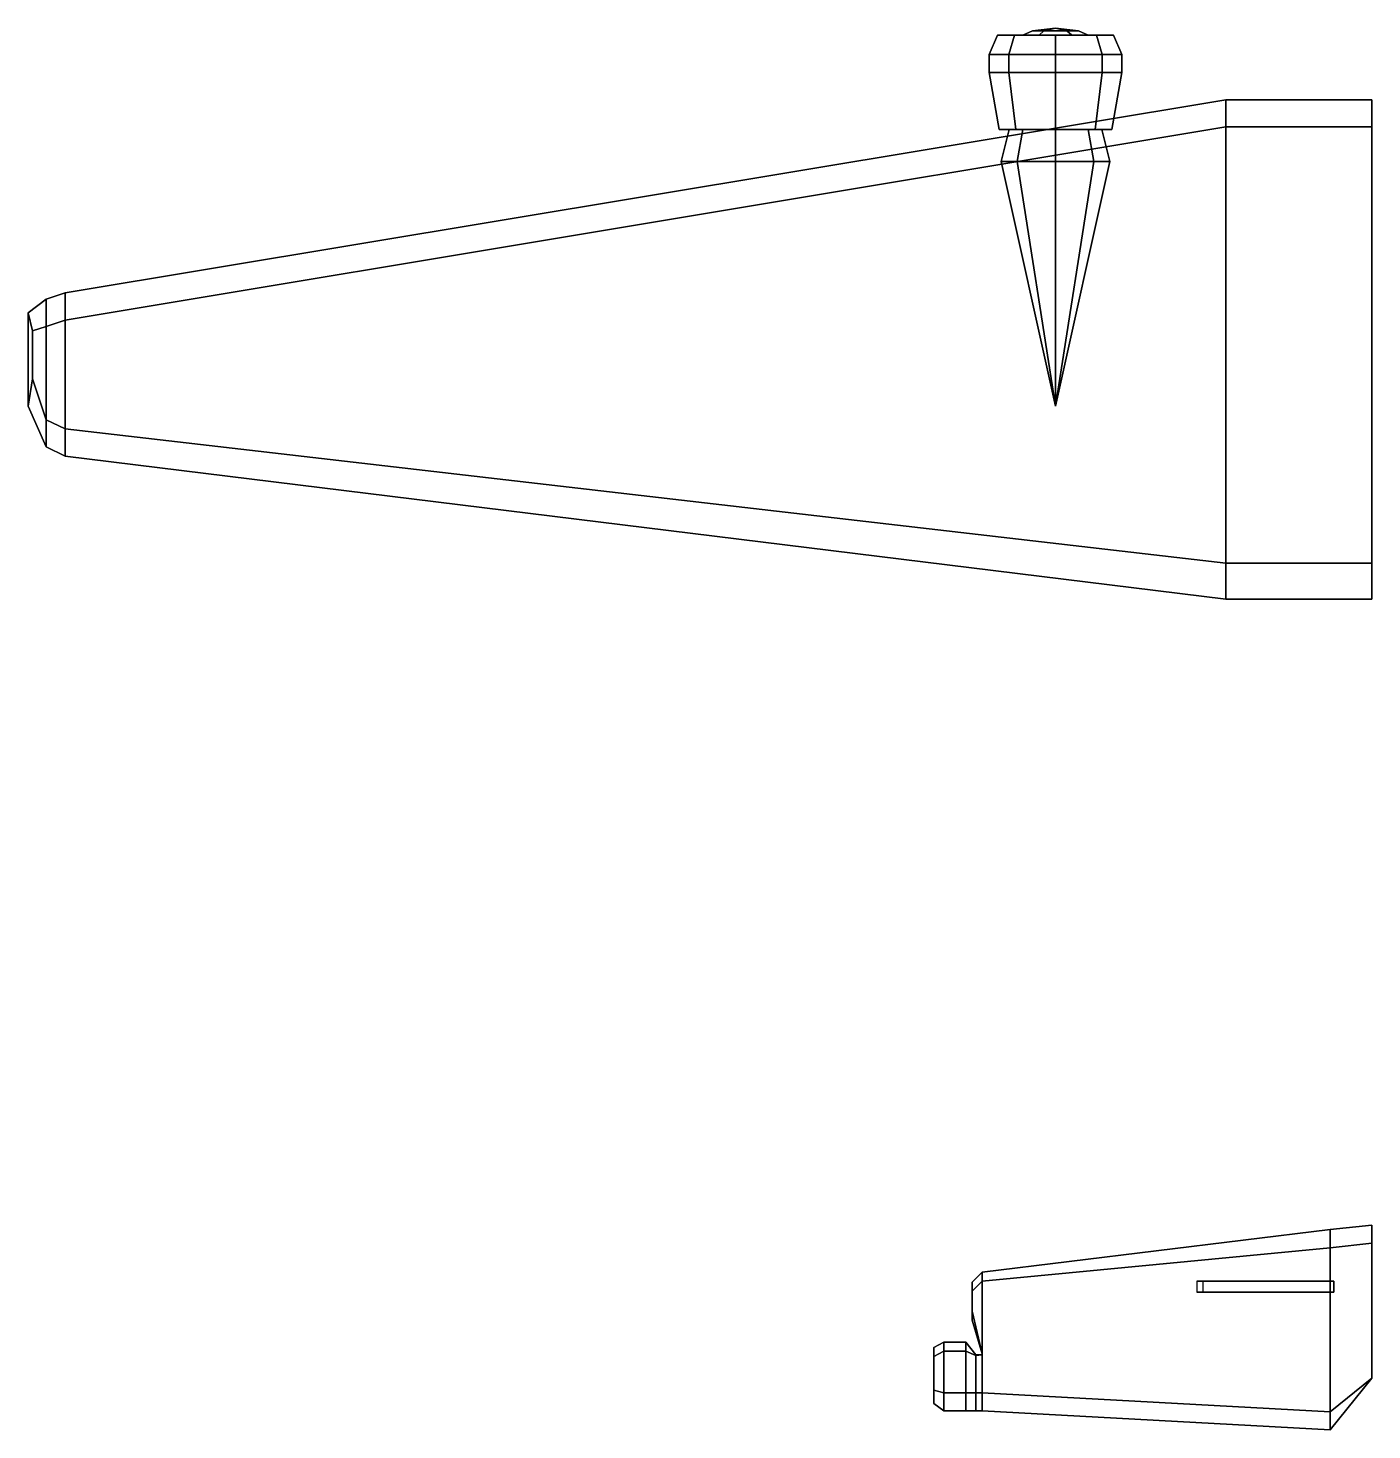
# Model space of a CAD drawing. Extents: x -14.8 to 0, y -8.3 to 7.1.
import ezdxf

# ---------------------------------------------------------------- set-up
doc = ezdxf.new("R2010")
doc.units = 0
doc.layers.add('WING2', color=5, linetype='CONTINUOUS')

msp = doc.modelspace()

# ---------------------------------------------------------------- linework, layer by layer
at = {"layer": 'WING2'}
for points in [[(-3.49, 7.14, 2.34), (-3.745, 7.11, 2.34), (-3.617, 7.11, 2.56), (-3.49, 7.14, 2.34)], [(-3.49, 7.14, 2.34), (-3.617, 7.11, 2.12), (-3.745, 7.11, 2.34), (-3.49, 7.14, 2.34)], [(-3.49, 7.14, 2.34), (-3.617, 7.11, 2.56), (-3.363, 7.11, 2.56), (-3.49, 7.14, 2.34)], [(-3.49, 7.14, 2.34), (-3.363, 7.11, 2.12), (-3.617, 7.11, 2.12), (-3.49, 7.14, 2.34)], [(-3.49, 7.14, 2.34), (-3.363, 7.11, 2.56), (-3.235, 7.11, 2.34), (-3.49, 7.14, 2.34)], [(-3.49, 7.14, 2.34), (-3.235, 7.11, 2.34), (-3.363, 7.11, 2.12), (-3.49, 7.14, 2.34)], [(-3.943, 7.06, 1.887), (-4.13, 7.06, 2.34), (-4.22, 6.85, 2.34), (-4.006, 6.85, 1.824)], [(-4.13, 7.06, 2.34), (-3.943, 7.06, 2.793), (-4.006, 6.85, 2.856), (-4.22, 6.85, 2.34)], [(-3.943, 7.06, 1.887), (-3.49, 7.06, 1.7), (-3.037, 7.06, 1.887), (-4.13, 7.06, 2.34)], [(-4.13, 7.06, 2.34), (-3.037, 7.06, 1.887), (-2.85, 7.06, 2.34), (-3.943, 7.06, 2.793)], [(-3.49, 7.06, 1.7), (-3.943, 7.06, 1.887), (-4.006, 6.85, 1.824), (-3.49, 6.85, 1.61)], [(-3.943, 7.06, 2.793), (-3.49, 7.06, 2.98), (-3.49, 6.85, 3.07), (-4.006, 6.85, 2.856)], [(-3.943, 7.06, 2.793), (-2.85, 7.06, 2.34), (-3.037, 7.06, 2.793), (-3.49, 7.06, 2.98)], [(-3.745, 7.11, 2.34), (-3.85, 7.06, 2.34), (-3.67, 7.06, 2.652), (-3.617, 7.11, 2.56)], [(-3.617, 7.11, 2.12), (-3.67, 7.06, 2.028), (-3.85, 7.06, 2.34), (-3.745, 7.11, 2.34)], [(-3.363, 7.11, 2.12), (-3.31, 7.06, 2.028), (-3.67, 7.06, 2.028), (-3.617, 7.11, 2.12)], [(-3.617, 7.11, 2.56), (-3.67, 7.06, 2.652), (-3.31, 7.06, 2.652), (-3.363, 7.11, 2.56)], [(-3.037, 7.06, 1.887), (-3.49, 7.06, 1.7), (-3.49, 6.85, 1.61), (-2.974, 6.85, 1.824)], [(-3.49, 7.06, 2.98), (-3.037, 7.06, 2.793), (-2.974, 6.85, 2.856), (-3.49, 6.85, 3.07)], [(-3.363, 7.11, 2.56), (-3.31, 7.06, 2.652), (-3.13, 7.06, 2.34), (-3.235, 7.11, 2.34)], [(-3.235, 7.11, 2.34), (-3.13, 7.06, 2.34), (-3.31, 7.06, 2.028), (-3.363, 7.11, 2.12)], [(-2.85, 7.06, 2.34), (-3.037, 7.06, 1.887), (-2.974, 6.85, 1.824), (-2.76, 6.85, 2.34)], [(-3.037, 7.06, 2.793), (-2.85, 7.06, 2.34), (-2.76, 6.85, 2.34), (-2.974, 6.85, 2.856)], [(-4.22, 6.65, 2.34), (-4.006, 6.65, 1.824), (-4.006, 6.85, 1.824), (-4.22, 6.85, 2.34)], [(-4.006, 6.65, 2.856), (-4.22, 6.65, 2.34), (-4.22, 6.85, 2.34), (-4.006, 6.85, 2.856)], [(-4.006, 6.65, 1.824), (-3.49, 6.65, 1.61), (-3.49, 6.85, 1.61), (-4.006, 6.85, 1.824)], [(-3.49, 6.65, 3.07), (-4.006, 6.65, 2.856), (-4.006, 6.85, 2.856), (-3.49, 6.85, 3.07)], [(-3.49, 6.65, 1.61), (-2.974, 6.65, 1.824), (-2.974, 6.85, 1.824), (-3.49, 6.85, 1.61)], [(-2.974, 6.65, 2.856), (-3.49, 6.65, 3.07), (-3.49, 6.85, 3.07), (-2.974, 6.85, 2.856)], [(-2.974, 6.65, 1.824), (-2.76, 6.65, 2.34), (-2.76, 6.85, 2.34), (-2.974, 6.85, 1.824)], [(-2.76, 6.65, 2.34), (-2.974, 6.65, 2.856), (-2.974, 6.85, 2.856), (-2.76, 6.85, 2.34)], [(-4.11, 6.02, 2.34), (-3.928, 6.02, 1.902), (-4.006, 6.65, 1.824), (-4.22, 6.65, 2.34)], [(-3.928, 6.02, 2.778), (-4.11, 6.02, 2.34), (-4.22, 6.65, 2.34), (-4.006, 6.65, 2.856)], [(-3.928, 6.02, 1.902), (-3.49, 6.02, 1.72), (-3.49, 6.65, 1.61), (-4.006, 6.65, 1.824)], [(-3.49, 6.02, 2.96), (-3.928, 6.02, 2.778), (-4.006, 6.65, 2.856), (-3.49, 6.65, 3.07)], [(-3.49, 6.02, 1.72), (-3.052, 6.02, 1.902), (-2.974, 6.65, 1.824), (-3.49, 6.65, 1.61)], [(-3.052, 6.02, 2.778), (-3.49, 6.02, 2.96), (-3.49, 6.65, 3.07), (-2.974, 6.65, 2.856)], [(-3.052, 6.02, 1.902), (-2.87, 6.02, 2.34), (-2.76, 6.65, 2.34), (-2.974, 6.65, 1.824)], [(-2.87, 6.02, 2.34), (-3.052, 6.02, 2.778), (-2.974, 6.65, 2.856), (-2.76, 6.65, 2.34)], [(-1.61, 6.35, 2.1), (-14.41, 4.22, 3.95), (-14.41, 3.92, 3.83), (-1.61, 6.05, 1.66)], [(-1.61, 6.05, 2.54), (-14.41, 3.92, 4.06), (-14.41, 4.22, 3.95), (-1.61, 6.35, 2.1)], [(0, 6.05, 2.54), (-1.61, 6.05, 2.54), (-1.61, 6.35, 2.1), (0, 6.35, 2.1)], [(0, 6.35, 2.1), (-1.61, 6.35, 2.1), (-1.61, 6.05, 1.66), (0, 6.05, 1.66)], [(-1.61, 6.05, 1.66), (-14.41, 3.92, 3.83), (-14.41, 2.72, 3.83), (-1.61, 1.24, 1.66)], [(-14.41, 2.72, 4.06), (-14.41, 3.92, 4.06), (-1.61, 6.05, 2.54), (-1.61, 1.24, 2.54)], [(0, 6.05, 1.66), (-1.61, 6.05, 1.66), (-1.61, 1.24, 1.66), (0, 1.24, 1.66)], [(-1.61, 1.24, 2.54), (-1.61, 6.05, 2.54), (0, 6.05, 2.54), (0, 1.24, 2.54)], [(-2.87, 6.02, 2.34), (-3.928, 6.02, 1.902), (-4.11, 6.02, 2.34), (-3.052, 6.02, 2.778)], [(-3.052, 6.02, 2.778), (-4.11, 6.02, 2.34), (-3.928, 6.02, 2.778), (-3.49, 6.02, 2.96)], [(-3.851, 6.02, 1.979), (-4, 6.02, 2.34), (-4.09, 5.67, 2.34), (-3.914, 5.67, 1.916)], [(-4, 6.02, 2.34), (-3.851, 6.02, 2.701), (-3.914, 5.67, 2.764), (-4.09, 5.67, 2.34)], [(-3.052, 6.02, 1.902), (-3.49, 6.02, 1.72), (-3.928, 6.02, 1.902), (-2.87, 6.02, 2.34)], [(-3.49, 6.02, 1.83), (-3.851, 6.02, 1.979), (-3.914, 5.67, 1.916), (-3.49, 5.67, 1.74)], [(-3.851, 6.02, 2.701), (-3.49, 6.02, 2.85), (-3.49, 5.67, 2.94), (-3.914, 5.67, 2.764)], [(-3.129, 6.02, 1.979), (-3.49, 6.02, 1.83), (-3.49, 5.67, 1.74), (-3.066, 5.67, 1.916)], [(-3.49, 6.02, 2.85), (-3.129, 6.02, 2.701), (-3.066, 5.67, 2.764), (-3.49, 5.67, 2.94)], [(-2.98, 6.02, 2.34), (-3.129, 6.02, 1.979), (-3.066, 5.67, 1.916), (-2.89, 5.67, 2.34)], [(-3.129, 6.02, 2.701), (-2.98, 6.02, 2.34), (-2.89, 5.67, 2.34), (-3.066, 5.67, 2.764)], [(-3.914, 5.67, 1.916), (-4.09, 5.67, 2.34), (-3.49, 2.97, 2.34)], [(-4.09, 5.67, 2.34), (-3.914, 5.67, 2.764), (-3.49, 2.97, 2.34)], [(-3.49, 5.67, 1.74), (-3.914, 5.67, 1.916), (-3.49, 2.97, 2.34)], [(-3.914, 5.67, 2.764), (-3.49, 5.67, 2.94), (-3.49, 2.97, 2.34)], [(-3.066, 5.67, 1.916), (-3.49, 5.67, 1.74), (-3.49, 2.97, 2.34)], [(-2.89, 5.67, 2.34), (-3.066, 5.67, 1.916), (-3.49, 2.97, 2.34)], [(-3.066, 5.67, 2.764), (-2.89, 5.67, 2.34), (-3.49, 2.97, 2.34)], [(-3.49, 5.67, 2.94), (-3.066, 5.67, 2.764), (-3.49, 2.97, 2.34)], [(-14.41, 3.92, 4.06), (-14.62, 3.85, 4.09), (-14.62, 4.15, 3.98), (-14.41, 4.22, 3.95)], [(-14.41, 4.22, 3.95), (-14.62, 4.15, 3.98), (-14.62, 3.85, 3.87), (-14.41, 3.92, 3.83)], [(-14.62, 4.15, 3.98), (-14.82, 4, 4.01), (-14.77, 3.8, 3.9), (-14.62, 3.85, 3.87)], [(-14.62, 3.85, 4.09), (-14.77, 3.8, 4.1), (-14.82, 4, 4.01), (-14.62, 4.15, 3.98)], [(-14.77, 3.27, 3.9), (-14.77, 3.8, 3.9), (-14.82, 4, 4.01), (-14.82, 2.97, 4.01)], [(-14.82, 2.97, 4.01), (-14.82, 4, 4.01), (-14.77, 3.8, 4.1), (-14.77, 3.27, 4.1)], [(-14.41, 3.92, 3.83), (-14.62, 3.85, 3.87), (-14.62, 2.82, 3.87), (-14.41, 2.72, 3.83)], [(-14.62, 2.82, 4.09), (-14.62, 3.85, 4.09), (-14.41, 3.92, 4.06), (-14.41, 2.72, 4.06)], [(-14.62, 3.85, 3.87), (-14.77, 3.8, 3.9), (-14.77, 3.27, 3.9), (-14.62, 2.82, 3.87)], [(-14.77, 3.27, 4.1), (-14.77, 3.8, 4.1), (-14.62, 3.85, 4.09), (-14.62, 2.82, 4.09)], [(-14.62, 2.82, 3.87), (-14.77, 3.27, 3.9), (-14.82, 2.97, 4.01), (-14.62, 2.52, 3.98)], [(-14.62, 2.52, 3.98), (-14.82, 2.97, 4.01), (-14.77, 3.27, 4.1), (-14.62, 2.82, 4.09)], [(-14.41, 2.42, 3.95), (-14.62, 2.52, 3.98), (-14.62, 2.82, 4.09), (-14.41, 2.72, 4.06)], [(-14.41, 2.72, 3.83), (-14.62, 2.82, 3.87), (-14.62, 2.52, 3.98), (-14.41, 2.42, 3.95)], [(-1.61, 0.84, 2.1), (-14.41, 2.42, 3.95), (-14.41, 2.72, 4.06), (-1.61, 1.24, 2.54)], [(-1.61, 1.24, 1.66), (-14.41, 2.72, 3.83), (-14.41, 2.42, 3.95), (-1.61, 0.84, 2.1)], [(0, 0.84, 2.1), (-1.61, 0.84, 2.1), (-1.61, 1.24, 2.54), (0, 1.24, 2.54)], [(0, 1.24, 1.66), (-1.61, 1.24, 1.66), (-1.61, 0.84, 2.1), (0, 0.84, 2.1)], [(-0.46, -6.11, 4.13), (-4.3, -6.58, 4.13), (-4.3, -6.68, 4.04), (-0.46, -6.31, 4.03)], [(-0.46, -6.31, 4.23), (-4.3, -6.68, 4.22), (-4.3, -6.58, 4.13), (-0.46, -6.11, 4.13)], [(0, -6.26, 4.23), (-0.46, -6.31, 4.23), (-0.46, -6.11, 4.13), (0, -6.06, 4.13)], [(0, -6.06, 4.13), (-0.46, -6.11, 4.13), (-0.46, -6.31, 4.03), (0, -6.26, 4.03)], [(-4.3, -7.91, 4.22), (-4.3, -6.68, 4.22), (-0.46, -6.31, 4.23), (-0.46, -8.12, 4.23)], [(-0.46, -6.31, 4.03), (-4.3, -6.68, 4.04), (-4.3, -7.91, 4.04), (-0.46, -8.12, 4.03)], [(0, -6.26, 4.03), (-0.46, -6.31, 4.03), (-0.46, -8.12, 4.03), (0, -7.75, 4.03)], [(-0.46, -8.12, 4.23), (-0.46, -6.31, 4.23), (0, -6.26, 4.23), (0, -7.75, 4.23)], [(-4.3, -6.68, 4.22), (-4.41, -6.79, 4.22), (-4.41, -6.69, 4.13), (-4.3, -6.58, 4.13)], [(-4.3, -6.58, 4.13), (-4.41, -6.69, 4.13), (-4.41, -6.79, 4.04), (-4.3, -6.68, 4.04)], [(-4.3, -6.68, 4.04), (-4.41, -6.79, 4.04), (-4.41, -7.01, 4.04), (-4.3, -7.48, 4.04)], [(-4.41, -7.01, 4.22), (-4.41, -6.79, 4.22), (-4.3, -6.68, 4.22), (-4.3, -7.48, 4.22)], [(-4.41, -7.11, 4.13), (-4.41, -6.69, 4.13), (-4.41, -6.79, 4.22), (-4.41, -7.01, 4.22)], [(-4.41, -7.01, 4.04), (-4.41, -6.79, 4.04), (-4.41, -6.69, 4.13), (-4.41, -7.11, 4.13)], [(-1.93, -6.68, 4.04), (-0.42, -6.68, 3.28), (-0.42, -6.68, 3.33), (-1.86, -6.68, 4.04)], [(-0.42, -6.8, 3.28), (-0.42, -6.68, 3.28), (-1.93, -6.68, 4.04), (-1.93, -6.8, 4.04)], [(-1.86, -6.8, 4.04), (-0.42, -6.8, 3.33), (-0.42, -6.8, 3.28), (-1.93, -6.8, 4.04)], [(-1.86, -6.68, 4.04), (-0.42, -6.68, 3.33), (-0.42, -6.8, 3.33), (-1.86, -6.8, 4.04)], [(-4.3, -7.48, 4.13), (-4.41, -7.11, 4.13), (-4.41, -7.01, 4.22), (-4.3, -7.48, 4.22)], [(-4.3, -7.48, 4.04), (-4.41, -7.01, 4.04), (-4.41, -7.11, 4.13), (-4.3, -7.48, 4.13)], [(-4.72, -7.45, 4.21), (-4.83, -7.51, 4.19), (-4.83, -7.41, 4.13), (-4.72, -7.35, 4.13)], [(-4.72, -7.35, 4.13), (-4.83, -7.41, 4.13), (-4.83, -7.51, 4.07), (-4.72, -7.45, 4.05)], [(-4.83, -7.88, 4.07), (-4.83, -7.51, 4.07), (-4.83, -7.41, 4.13), (-4.83, -8.03, 4.13)], [(-4.83, -8.03, 4.13), (-4.83, -7.41, 4.13), (-4.83, -7.51, 4.19), (-4.83, -7.88, 4.19)], [(-4.48, -7.45, 4.22), (-4.72, -7.45, 4.21), (-4.72, -7.35, 4.13), (-4.48, -7.35, 4.13)], [(-4.48, -7.35, 4.13), (-4.72, -7.35, 4.13), (-4.72, -7.45, 4.05), (-4.48, -7.45, 4.04)], [(-4.37, -7.5, 4.22), (-4.48, -7.45, 4.22), (-4.48, -7.35, 4.13), (-4.37, -7.49, 4.13)], [(-4.37, -7.49, 4.13), (-4.48, -7.35, 4.13), (-4.48, -7.45, 4.04), (-4.37, -7.5, 4.04)], [(-4.83, -7.88, 4.19), (-4.83, -7.51, 4.19), (-4.72, -7.45, 4.21), (-4.72, -7.91, 4.21)], [(-4.72, -7.45, 4.05), (-4.83, -7.51, 4.07), (-4.83, -7.88, 4.07), (-4.72, -7.91, 4.05)], [(-4.48, -7.45, 4.04), (-4.72, -7.45, 4.05), (-4.72, -7.91, 4.05), (-4.48, -7.91, 4.04)], [(-4.72, -7.91, 4.21), (-4.72, -7.45, 4.21), (-4.48, -7.45, 4.22), (-4.48, -7.91, 4.22)], [(-4.37, -7.5, 4.04), (-4.48, -7.45, 4.04), (-4.48, -7.91, 4.04), (-4.37, -7.91, 4.04)], [(-4.48, -7.91, 4.22), (-4.48, -7.45, 4.22), (-4.37, -7.5, 4.22), (-4.37, -7.91, 4.22)], [(-4.3, -7.49, 4.22), (-4.37, -7.5, 4.22), (-4.37, -7.49, 4.13), (-4.3, -7.49, 4.13)], [(-4.3, -7.49, 4.04), (-4.37, -7.5, 4.04), (-4.37, -7.91, 4.04), (-4.3, -7.91, 4.04)], [(-4.3, -7.49, 4.13), (-4.37, -7.49, 4.13), (-4.37, -7.5, 4.04), (-4.3, -7.49, 4.04)], [(-4.37, -7.91, 4.22), (-4.37, -7.5, 4.22), (-4.3, -7.49, 4.22), (-4.3, -7.91, 4.22)], [(-4.3, -7.49, 4.04), (-4.3, -7.48, 4.04), (-4.3, -7.48, 4.22), (-4.3, -7.49, 4.22)], [(-4.72, -8.11, 4.13), (-4.83, -8.03, 4.13), (-4.83, -7.88, 4.19), (-4.72, -7.91, 4.21)], [(-4.72, -7.91, 4.05), (-4.83, -7.88, 4.07), (-4.83, -8.03, 4.13), (-4.72, -8.11, 4.13)], [(0, -7.75, 4.13), (-0.46, -8.32, 4.13), (-0.46, -8.12, 4.23), (0, -7.75, 4.23)], [(0, -7.75, 4.03), (-0.46, -8.12, 4.03), (-0.46, -8.32, 4.13), (0, -7.75, 4.13)], [(-4.48, -8.11, 4.13), (-4.72, -8.11, 4.13), (-4.72, -7.91, 4.21), (-4.48, -7.91, 4.22)], [(-4.48, -7.91, 4.04), (-4.72, -7.91, 4.05), (-4.72, -8.11, 4.13), (-4.48, -8.11, 4.13)], [(-4.37, -8.11, 4.13), (-4.48, -8.11, 4.13), (-4.48, -7.91, 4.22), (-4.37, -7.91, 4.22)], [(-4.37, -7.91, 4.04), (-4.48, -7.91, 4.04), (-4.48, -8.11, 4.13), (-4.37, -8.11, 4.13)], [(-4.3, -8.11, 4.13), (-4.37, -8.11, 4.13), (-4.37, -7.91, 4.22), (-4.3, -7.91, 4.22)], [(-4.3, -7.91, 4.04), (-4.37, -7.91, 4.04), (-4.37, -8.11, 4.13), (-4.3, -8.11, 4.13)], [(-0.46, -8.12, 4.03), (-4.3, -7.91, 4.04), (-4.3, -8.11, 4.13), (-0.46, -8.32, 4.13)], [(-0.46, -8.32, 4.13), (-4.3, -8.11, 4.13), (-4.3, -7.91, 4.22), (-0.46, -8.12, 4.23)]]:
    msp.add_3dface(points, dxfattribs=at)

doc.saveas('drawing.dxf')
